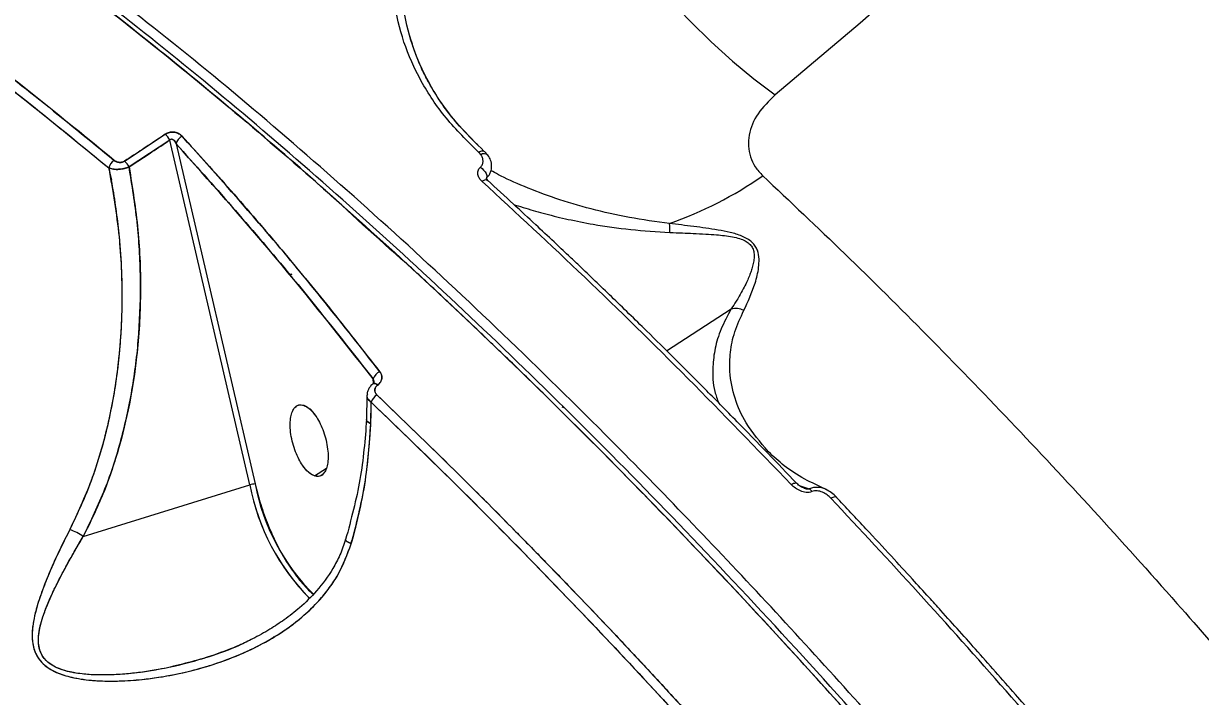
# Model space of a CAD drawing. Header units: millimetres. Extents: x -6234 to 7498, y -6127 to 5103.
# Drawn here: x 3983.9 to 4131.6, y -1132.3 to -1047.9 of the extents above; entities that cross this region are included whole.
import ezdxf

# ---------------------------------------------------------------- set-up
doc = ezdxf.new("R2010")
doc.units = ezdxf.units.MM
for name, color, linetype in [('DIKOM_ОБЪЕКТ', 7, 'Continuous'), ('DIKOM_РАЗМЕР_ЗОНА', 7, 'Continuous'), ('DIKOM_РАЗМЕР_ОБЪЕКТА', 7, 'Continuous')]:
    doc.layers.add(name, color=color, linetype=linetype)
doc.styles.add('style1', font='arial.ttf', dxfattribs={"width": 0.8})
doc.dimstyles.new('1-50', dxfattribs={"dimtxt": 300, "dimasz": 200, "dimexe": 100, "dimexo": 0, "dimgap": 100, "dimtad": 1, "dimtxsty": 'style1', "dimcen": 200, "dimclrd": 7, "dimclre": 7, "dimclrt": 7, "dimadec": 1, "dimazin": 2, "dimtfac": 1, "dimtmove": 0, "dimatfit": 2, "dimfxl": 0, "dimlwd": 25, "dimlwe": 18, "dimarcsym": 0})

# ---------------------------------------------------------------- blocks, each defined once
blk = doc.blocks.new('*D10')
at = {"layer": 'Defpoints', "color": 0, "transparency": 16777216}
for p in [(5627.97, 903.07), (-3229.39, -1461.51), (5627.97, -5097.58)]:
    blk.add_point(p, dxfattribs=at)
at = {"layer": 'DIKOM_РАЗМЕР_ОБЪЕКТА', "color": 7, "lineweight": 18, "transparency": 16777216}
for p, q in [((5627.97, 903.07), (5627.97, -5197.58)), ((-3229.39, -1461.51), (-3229.39, -5197.58))]:
    blk.add_line(p, q, dxfattribs=at)
at = {"layer": 'DIKOM_РАЗМЕР_ОБЪЕКТА', "color": 7, "lineweight": 25, "transparency": 16777216}
blk.add_line((-3029.39, -5097.58), (5427.97, -5097.58), dxfattribs=at)
at = {"layer": 'DIKOM_РАЗМЕР_ОБЪЕКТА', "color": 7, "transparency": 16777216}
for points in [[(-3029.39, -5064.25), (-3029.39, -5130.92), (-3229.39, -5097.58)], [(5427.97, -5064.25), (5427.97, -5130.92), (5627.97, -5097.58)]]:
    blk.add_solid(points, dxfattribs=at)
at = {"layer": 'DIKOM_РАЗМЕР_ОБЪЕКТА', "color": 7, "lineweight": 40, "transparency": 16777216, "insert": (1488.3, -4844.41), "char_height": 300, "attachment_point": 5, "style": 'style1'}
blk.add_mtext('8850', dxfattribs=at)
blk = doc.blocks.new('*D13')
at = {"layer": 'Defpoints', "color": 0, "transparency": 16777216}
for p in [(7498.07, 1778.2), (-5229.39, -1831.36), (7498.07, -6026.74)]:
    blk.add_point(p, dxfattribs=at)
at = {"layer": 'DIKOM_РАЗМЕР_ЗОНА', "color": 7, "lineweight": 18, "transparency": 16777216}
for p, q in [((7498.07, 1778.2), (7498.07, -6126.74)), ((-5229.39, -1831.36), (-5229.39, -6126.74))]:
    blk.add_line(p, q, dxfattribs=at)
at = {"layer": 'DIKOM_РАЗМЕР_ЗОНА', "color": 7, "lineweight": 25, "transparency": 16777216}
blk.add_line((-5029.39, -6026.74), (7298.07, -6026.74), dxfattribs=at)
at = {"layer": 'DIKOM_РАЗМЕР_ЗОНА', "color": 7, "transparency": 16777216}
for points in [[(-5029.39, -5993.4), (-5029.39, -6060.07), (-5229.39, -6026.74)], [(7298.07, -5993.4), (7298.07, -6060.07), (7498.07, -6026.74)]]:
    blk.add_solid(points, dxfattribs=at)
at = {"layer": 'DIKOM_РАЗМЕР_ЗОНА', "color": 7, "transparency": 16777216, "insert": (1560.69, -5773.56), "char_height": 300, "attachment_point": 5, "style": 'style1'}
blk.add_mtext('12750', dxfattribs=at)

msp = doc.modelspace()

# ---------------------------------------------------------------- linework, layer by layer
at = {"layer": 'DIKOM_ОБЪЕКТ', "color": 7, "linetype": 'Continuous', "lineweight": 15}
for p, q in [((4032.582, -1049.996), (4032.402, -1049.459)), ((3996.622, -1065.128), (4001.715, -1061.766)), ((4002.294, -1062.487), (3997.189, -1065.856)), ((4012.339, -1105.747), (4002.294, -1062.487)), ((4003.098, -1062.971), (4013.002, -1105.624)), ((3993.021, -1063.177), (3993.022, -1063.181)), ((3994.246, -1064.175), (3994.246, -1064.173)), ((4041.035, -1064.015), (4041.313, -1064.327)), ((4042.211, -1064.399), (4041.791, -1063.926)), ((3995.019, -1067.526), (3994.651, -1065.931)), ((4007.572, -1068.085), (4007.521, -1067.931)), ((4017.603, -1079.33), (4017.362, -1079.421)), ((4064.626, -1088.928), (4072.725, -1083.667)), ((4027.349, -1089.904), (4027.348, -1089.905)), ((4027.611, -1090.235), (4027.609, -1090.236)), ((4027.86, -1093.02), (4027.824, -1092.458)), ((4027.824, -1092.458), (4027.884, -1092.89)), ((4027.889, -1092.927), (4027.81, -1093.046)), ((4027.022, -1094.551), (4026.981, -1097.552)), ((4027.518, -1098.073), (4027.545, -1095.362)), ((4018.209, -1095.842), (4018.198, -1095.849)), ((4051.481, -1095.948), (4051.695, -1096.045)), ((4031.714, -1097.801), (4031.73, -1097.79)), ((4077.439, -1101.628), (4077.377, -1101.548)), ((4020.444, -1104.621), (4021.946, -1103.645)), ((3991.443, -1112.218), (4012.339, -1105.747)), ((4081.262, -1105.808), (4082.53, -1106.256)), ((4025.5, -1111.397), (4025.223, -1112.524)), ((4025.223, -1112.524), (4024.952, -1113.088)), ((4025.223, -1112.524), (4024.983, -1113.106)), ((4015.355, -1124.787), (4015.398, -1124.774)), ((4006.558, -1127.511), (4006.564, -1127.509))]:
    msp.add_line(p, q, dxfattribs=at)
at = {"layer": 'DIKOM_ОБЪЕКТ', "color": 7, "linetype": 'Continuous', "lineweight": 15, "flags": 128}
for points in [[(4202.917, -910.871), (4195.896, -922.589), (4188.568, -934.134), (4180.935, -945.497), (4173.003, -956.672), (4164.775, -967.654), (4156.257, -978.437), (4147.453, -989.014), (4138.368, -999.38), (4129.007, -1009.529), (4119.374, -1019.456), (4109.476, -1029.154), (4099.317, -1038.619), (4088.904, -1047.846), (4078.241, -1056.829)], [(4046.83, -1015.054), (4047.75, -1017.816), (4048.906, -1020.699), (4050.288, -1023.678), (4051.883, -1026.724), (4053.676, -1029.81), (4055.651, -1032.908), (4057.79, -1035.99), (4060.074, -1039.027), (4062.481, -1041.992), (4064.99, -1044.858), (4067.578, -1047.598), (4070.222, -1050.188), (4072.896, -1052.605), (4075.578, -1054.825), (4078.241, -1056.829)], [(4041.035, -1064.015), (4041.181, -1063.932), (4041.325, -1063.874), (4041.462, -1063.843), (4041.587, -1063.841), (4041.695, -1063.867), (4041.784, -1063.921), (4041.822, -1063.959)], [(4041.259, -1065.902), (4041.471, -1066.06), (4041.673, -1066.257), (4041.847, -1066.478), (4041.981, -1066.705), (4042.062, -1066.92), (4042.085, -1067.104), (4042.048, -1067.244), (4042.022, -1067.279)], [(4042.247, -1067.618), (4042.235, -1067.603), (4042.15, -1067.538), (4042.042, -1067.503), (4041.914, -1067.499), (4041.771, -1067.528), (4041.62, -1067.587), (4041.466, -1067.675)], [(4027.791, -1093.062), (4027.827, -1093.035), (4027.932, -1093.008), (4028.065, -1093.029), (4028.217, -1093.099), (4028.379, -1093.213)], [(4028.379, -1093.213), (4028.217, -1093.099), (4028.065, -1093.029), (4027.932, -1093.008), (4027.827, -1093.035), (4027.81, -1093.046)], [(4026.981, -1097.552), (4026.989, -1097.625), (4027.075, -1097.783), (4027.255, -1097.935), (4027.518, -1098.073)], [(4027.518, -1098.073), (4027.255, -1097.935), (4027.075, -1097.783), (4026.989, -1097.625), (4026.981, -1097.552)], [(4080.267, -1105.696), (4080.419, -1105.607), (4080.565, -1105.543), (4080.699, -1105.506), (4080.815, -1105.499), (4080.909, -1105.52), (4080.97, -1105.563)], [(4085.241, -1107.417), (4085.385, -1107.332), (4085.524, -1107.269), (4085.652, -1107.23), (4085.764, -1107.217), (4085.858, -1107.23), (4085.929, -1107.268), (4085.974, -1107.327)], [(4025.054, -1113.145), (4024.743, -1112.984), (4024.516, -1112.834), (4024.385, -1112.703), (4024.357, -1112.598), (4024.358, -1112.595)], [(4024.357, -1112.596), (4024.357, -1112.598), (4024.385, -1112.703), (4024.516, -1112.834), (4024.743, -1112.984), (4025.054, -1113.145)]]:
    msp.add_lwpolyline(points, dxfattribs=at)
at = {"layer": 'DIKOM_ОБЪЕКТ', "color": 7, "linetype": 'Continuous', "lineweight": 15}
for centre, radius, start, end in [((4000.314, -1063.485), 2.217, 26.74093, 50.80486), ((4004.438, -1063.239), 1.366, 115.6642, 168.71885), ((4041.716, -1064.943), 0.736, 47.73326, 123.14763), ((3996.124, -1066.35), 1.529, 121.68862, 166.12286), ((3995.221, -1066.805), 2.185, 25.75073, 50.12071), ((4048.506, -1026.29), 49.493, 289.46421, 304.70645), ((4058.229, -1073.73), 6.814, 357.09252, 6.53655), ((4029.23, -1092.91), 1.477, 113.07503, 162.15959), ((4029.201, -1095.966), 1.763, 121.67659, 159.95574), ((4013.137, -1108.189), 2.569, 93.00472, 108.1028), ((4039.568, -1100.516), 27.727, 190.87511, 224.55397), ((4039.524, -1100.533), 27.681, 190.85785, 224.6823), ((4039.27, -1100.604), 26.743, 190.81908, 224.96854), ((4081.929, -1107.17), 1.094, 32.26194, 56.69445), ((3986.953, -1118.853), 8.012, 55.91452, 69.54851)]:
    msp.add_arc(centre, radius, start, end, dxfattribs=at)
for points, knots in [([(4166.399, -1233.658), (4164.904, -1231.525), (4162.138, -1227.576), (4158.292, -1222.182), (4155.117, -1217.774), (4152.521, -1214.205), (4150.27, -1211.13), (4148.118, -1208.212), (4144.619, -1203.499), (4139.76, -1197.041), (4131.891, -1186.784), (4122.286, -1174.602), (4110.184, -1159.786), (4097.231, -1144.544), (4083.433, -1129.004), (4069.683, -1114.205), (4056.024, -1100.174), (4042.503, -1086.937), (4029.029, -1074.399), (4015.633, -1062.587), (4002.351, -1051.535), (3989.208, -1041.264), (3976.249, -1031.81), (3963.512, -1023.202), (3951.036, -1015.463), (3938.846, -1008.612), (3926.972, -1002.661), (3915.439, -997.628), (3904.279, -993.525), (3893.601, -990.394), (3883.418, -988.201), (3873.779, -987.002), (3866.331, -986.611), (3862.284, -986.951), (3861.116, -987.049)], [0, 0, 0, 0, 0.0146523, 0.0271116, 0.0373357, 0.0453146, 0.0520535, 0.0588992, 0.0658591, 0.0853453, 0.1048592, 0.1397031, 0.1745476, 0.2160273, 0.2575095, 0.2990757, 0.3395071, 0.3799116, 0.4203164, 0.4607225, 0.5011281, 0.5415569, 0.582055, 0.6224678, 0.6628785, 0.70329, 0.7437037, 0.78412, 0.8246142, 0.8650705, 0.9046839, 0.9443009, 0.9839199, 1, 1, 1, 1]), ([(4165.857, -1233.959), (4163.309, -1230.334), (4158.09, -1222.906), (4149.934, -1211.667), (4141.297, -1200.057), (4132.553, -1188.631), (4123.747, -1177.435), (4115.291, -1166.972), (4109.276, -1159.722), (4105.852, -1155.656), (4104.768, -1154.372), (4103.678, -1153.087), (4102.584, -1151.8), (4101.485, -1150.512), (4097.656, -1146.041), (4091.298, -1138.741), (4082.612, -1129.051), (4074.569, -1120.321), (4067.182, -1112.508), (4060.459, -1105.566), (4054.406, -1099.454), (4049.026, -1094.131), (4044.32, -1089.56), (4040.452, -1085.863), (4037.355, -1082.941), (4035.031, -1080.771), (4033.449, -1079.305), (4032.579, -1078.503), (4032.243, -1078.194), (4032.105, -1078.067), (4032.046, -1078.012), (4032.02, -1077.989), (4032.009, -1077.978), (4032.004, -1077.974), (4032.002, -1077.972), (4028.246, -1074.767), (4021.411, -1068.26), (4011.009, -1059.436), (4001.19, -1051.318), (3992.178, -1044.237), (3983.966, -1038.054), (3978.257, -1033.932), (3974.531, -1031.314), (3972.664, -1030.017), (3970.823, -1028.753), (3969.007, -1027.52), (3967.217, -1026.317), (3961.612, -1022.597), (3952.362, -1016.764), (3939.772, -1009.574), (3927.735, -1003.458), (3916.228, -998.3), (3908.94, -995.656), (3905.329, -994.346)], [0, 0, 0, 0, 0.0304208, 0.0623319, 0.0957331, 0.1306242, 0.1625618, 0.195653, 0.2257283, 0.2297331, 0.233753, 0.2377887, 0.2418394, 0.2459055, 0.2499867, 0.2842986, 0.3161635, 0.3455816, 0.3725529, 0.3970771, 0.4191545, 0.4387848, 0.4559681, 0.4707046, 0.4811921, 0.4899527, 0.4962338, 0.498574, 0.4995217, 0.4999228, 0.5000965, 0.5001719, 0.5002051, 0.5002198, 0.5002261, 0.5002312, 0.5398575, 0.5779839, 0.6146113, 0.6497391, 0.6794118, 0.7079229, 0.7151986, 0.7223946, 0.7295108, 0.7365477, 0.7435043, 0.7503816, 0.8020668, 0.8528713, 0.902795, 0.951838, 1, 1, 1, 1]), ([(3905.329, -994.346), (3908.846, -995.62), (3915.86, -998.16), (3926.796, -1003.026), (3937.98, -1008.633), (3949.442, -1015.05), (3961.175, -1022.262), (3972.952, -1030.121), (3984.727, -1038.564), (3996.426, -1047.503), (4008.221, -1057.051), (4020.08, -1067.181), (4032.245, -1078.105), (4044.722, -1089.862), (4057.514, -1102.501), (4070.353, -1115.773), (4083.169, -1129.609), (4095.891, -1143.931), (4108.239, -1158.404), (4120.217, -1172.993), (4131.84, -1187.673), (4143.338, -1202.74), (4154.715, -1218.155), (4162.139, -1228.686), (4165.857, -1233.959)], [0, 0, 0, 0, 0.04692669, 0.09357843, 0.14006878, 0.18650874, 0.23300823, 0.27967733, 0.32393901, 0.36818559, 0.41218501, 0.45603159, 0.49981863, 0.54629651, 0.59292135, 0.63980681, 0.68677074, 0.73345108, 0.77995586, 0.82374265, 0.86756426, 0.9115129, 0.95568357, 1, 1, 1, 1]), ([(4041.035, -1064.015), (4039.618, -1062.608), (4036.797, -1059.806), (4033.697, -1055.13), (4031.502, -1050.218), (4030.327, -1045.11), (4030.164, -1039.883), (4031.04, -1034.64), (4032.851, -1029.424), (4034.853, -1026.078), (4035.856, -1024.402)], [0, 0, 0, 0, 0.12593193, 0.25069516, 0.37535753, 0.50066552, 0.62506676, 0.75048003, 0.87499732, 1, 1, 1, 1]), ([(4040.934, -1063.087), (4039.887, -1062.038), (4037.473, -1059.62), (4034.72, -1055.393), (4032.57, -1050.583), (4031.435, -1045.576), (4031.287, -1040.455), (4032.158, -1035.319), (4033.944, -1030.211), (4035.909, -1026.936), (4036.894, -1025.295)], [0, 0, 0, 0, 0.0986207, 0.227284, 0.3558468, 0.4850679, 0.6133575, 0.7426873, 0.8710946, 1, 1, 1, 1]), ([(3942.72, -1026.785), (3945.474, -1028.511), (3951.056, -1032.01), (3959.691, -1037.829), (3968.384, -1043.986), (3977.174, -1050.537), (3986.081, -1057.457), (3992.201, -1062.485), (3995.321, -1065.049)], [0, 0, 0, 0, 0.1622322, 0.3288993, 0.4999995, 0.6599903, 0.8266575, 1, 1, 1, 1]), ([(3995.321, -1065.049), (3991.955, -1062.286), (3985.233, -1056.768), (3975.271, -1049.078), (3964.839, -1041.415), (3953.947, -1033.865), (3946.466, -1029.147), (3942.72, -1026.785)], [0, 0, 0, 0, 0.187018, 0.3735553, 0.559898, 0.7796495, 1, 1, 1, 1]), ([(3942.115, -1027.766), (3945.286, -1029.76), (3951.622, -1033.743), (3961.304, -1040.344), (3971.677, -1047.818), (3982.777, -1056.267), (3990.682, -1062.741), (3994.639, -1065.983)], [0, 0, 0, 0, 0.18702, 0.3735593, 0.5599001, 0.7796518, 1, 1, 1, 1]), ([(3942.115, -1027.766), (3944.638, -1029.346), (3949.805, -1032.581), (3957.872, -1037.984), (3966.412, -1043.983), (3975.423, -1050.65), (3984.869, -1057.959), (3991.347, -1063.279), (3994.639, -1065.983)], [0, 0, 0, 0, 0.1489164, 0.3050044, 0.4685164, 0.6395508, 0.8167611, 1, 1, 1, 1]), ([(4314.572, -1665.937), (4315.705, -1662.572), (4317.961, -1655.871), (4320.295, -1644.611), (4321.856, -1632.589), (4322.583, -1619.773), (4322.516, -1606.249), (4321.669, -1592.07), (4320.066, -1577.299), (4317.73, -1561.997), (4314.688, -1546.223), (4310.968, -1530.038), (4306.597, -1513.499), (4301.605, -1496.665), (4296.024, -1479.592), (4289.885, -1462.333), (4283.221, -1444.942), (4276.062, -1427.47), (4268.444, -1409.967), (4260.398, -1392.48), (4251.958, -1375.054), (4244.7, -1360.77), (4238.854, -1349.642), (4234.56, -1341.636), (4230.205, -1333.675), (4225.79, -1325.762), (4221.32, -1317.901), (4216.797, -1310.095), (4210.968, -1300.218), (4203.772, -1288.329), (4195.138, -1274.513), (4185.345, -1259.327), (4174.354, -1242.881), (4162.135, -1225.323), (4149.825, -1208.324), (4137.467, -1191.911), (4125.997, -1177.257), (4115.433, -1164.216), (4105.767, -1152.638), (4096.047, -1141.348), (4086.29, -1130.361), (4076.506, -1119.692), (4066.712, -1109.354), (4055.618, -1098.031), (4043.243, -1085.919), (4029.629, -1073.258), (4016.125, -1061.377), (4002.749, -1050.228), (3993.975, -1043.483), (3989.592, -1040.113)], [0, 0, 0, 0, 0.0271357, 0.0540497, 0.0807422, 0.107213, 0.133462, 0.1594895, 0.1852954, 0.2108795, 0.2362419, 0.2613828, 0.286302, 0.3109995, 0.3354754, 0.3597295, 0.3837621, 0.4075729, 0.4311621, 0.4545296, 0.4776755, 0.5005996, 0.5112386, 0.5218231, 0.5323528, 0.542828, 0.5532488, 0.5636147, 0.5739263, 0.5926882, 0.6112665, 0.6296616, 0.6544488, 0.6788948, 0.7030001, 0.7267641, 0.7501873, 0.7681707, 0.7861326, 0.8040731, 0.8219922, 0.8398901, 0.8577664, 0.8756214, 0.900581, 0.9254987, 0.9503743, 0.9752081, 1, 1, 1, 1]), ([(4041.711, -1063.874), (4040.752, -1062.945), (4039.004, -1061.253), (4037.03, -1058.79), (4035.722, -1056.876), (4034.764, -1055.267), (4033.96, -1053.688), (4033.182, -1051.9), (4032.778, -1050.618), (4032.582, -1049.996)], [0, 0, 0, 0, 0.2203942, 0.4013256, 0.5422148, 0.628367, 0.7361203, 0.8720349, 1, 1, 1, 1]), ([(4064.741, -1226.026), (4060.671, -1221.079), (4052.526, -1211.178), (4040.11, -1196.857), (4027.556, -1182.936), (4014.894, -1169.506), (4002.2, -1156.637), (3989.791, -1144.635), (3977.695, -1133.482), (3965.909, -1123.13), (3954.192, -1113.36), (3942.552, -1104.179), (3930.594, -1095.302), (3918.413, -1086.874), (3906.11, -1079.041), (3894.147, -1072.111), (3882.522, -1066.078), (3871.253, -1060.975), (3860.667, -1056.853), (3854.086, -1054.931), (3850.956, -1054.016)], [0, 0, 0, 0, 0.0553792, 0.1108168, 0.1664571, 0.2224439, 0.2783422, 0.3339096, 0.3861328, 0.4383161, 0.4905822, 0.5430553, 0.5958385, 0.6545406, 0.7129086, 0.7711228, 0.8293613, 0.8878044, 0.9466257, 1, 1, 1, 1]), ([(4064.741, -1226.026), (4063.488, -1224.491), (4060.927, -1221.352), (4056.98, -1216.594), (4052.85, -1211.677), (4048.535, -1206.613), (4044.034, -1201.408), (4039.682, -1196.454), (4036.012, -1192.336), (4033.007, -1189.001), (4030.312, -1186.035), (4027.336, -1182.792), (4024.003, -1179.2), (4020.49, -1175.459), (4017.15, -1171.948), (4014.86, -1169.568), (4013.542, -1168.206), (4012.978, -1167.624), (4012.462, -1167.093), (4011.994, -1166.613), (4011.575, -1166.182), (4009.479, -1164.036), (4005.87, -1160.378), (4000.787, -1155.325), (3995.813, -1150.469), (3990.869, -1145.733), (3985.798, -1140.968), (3981.258, -1136.787), (3977.181, -1133.098), (3973.694, -1129.988), (3970.3, -1127.004), (3966.997, -1124.144), (3963.787, -1121.403), (3960.67, -1118.778), (3955.536, -1114.515), (3948.515, -1108.851), (3939.764, -1102.1), (3931.151, -1095.753), (3922.647, -1089.788), (3914.223, -1084.193), (3905.419, -1078.674), (3896.27, -1073.329), (3886.747, -1068.229), (3877.492, -1063.753), (3868.456, -1059.836), (3862.658, -1057.749), (3859.769, -1056.709)], [0, 0, 0, 0, 0.0179876, 0.0367765, 0.0563658, 0.0767561, 0.0979471, 0.1199378, 0.1380068, 0.1494629, 0.1620316, 0.1757123, 0.1910471, 0.2085283, 0.2246548, 0.2375301, 0.2403655, 0.2429775, 0.2453671, 0.2475337, 0.2494772, 0.2511982, 0.276647, 0.2996037, 0.3217504, 0.3456953, 0.3682721, 0.3922598, 0.4088967, 0.4251311, 0.4409632, 0.4563931, 0.4714206, 0.4860461, 0.50027, 0.5438568, 0.585595, 0.6254872, 0.6683377, 0.7099847, 0.7504313, 0.8008988, 0.850377, 0.899963, 0.9501454, 1, 1, 1, 1]), ([(4078.241, -1056.829), (4077.46, -1057.585), (4075.897, -1059.097), (4074.976, -1061.404), (4074.838, -1063.248), (4075.087, -1064.601), (4075.669, -1065.888), (4076.346, -1066.613), (4076.686, -1066.977)], [0, 0, 0, 0, 0.2497196, 0.4992598, 0.6240117, 0.7494561, 0.8739769, 1, 1, 1, 1]), ([(4003.846, -1062.007), (4003.705, -1061.882), (4003.422, -1061.632), (4002.81, -1061.469), (4002.182, -1061.515), (4001.871, -1061.683), (4001.715, -1061.766)], [0, 0, 0, 0, 0.2814101, 0.5614173, 0.7807861, 1, 1, 1, 1]), ([(4001.715, -1061.766), (4001.8, -1061.715), (4001.97, -1061.614), (4002.272, -1061.524), (4002.587, -1061.486), (4003.001, -1061.514), (4003.474, -1061.67), (4003.722, -1061.895), (4003.846, -1062.007)], [0, 0, 0, 0, 0.1262274, 0.2500872, 0.3734813, 0.5004132, 0.749748, 1, 1, 1, 1]), ([(4001.715, -1061.766), (4000.768, -1062.401), (3999.076, -1063.534), (3997.372, -1064.641), (3996.622, -1065.128)], [0, 0, 0, 0, 0.5599883, 1, 1, 1, 1]), ([(3997.189, -1065.856), (3998.145, -1065.234), (3999.853, -1064.123), (4001.548, -1062.987), (4002.294, -1062.487)], [0, 0, 0, 0, 0.5600024, 1, 1, 1, 1]), ([(4002.294, -1062.487), (4002.309, -1062.465), (4002.338, -1062.423), (4002.399, -1062.378), (4002.48, -1062.349), (4002.587, -1062.361), (4002.702, -1062.423), (4002.908, -1062.606), (4003.014, -1062.811), (4003.098, -1062.971)], [0, 0, 0, 0, 0.0709065, 0.1348451, 0.1946434, 0.2884408, 0.3981232, 0.5275288, 1, 1, 1, 1]), ([(4002.294, -1062.487), (4002.309, -1062.465), (4002.338, -1062.423), (4002.398, -1062.378), (4002.464, -1062.355), (4002.554, -1062.354), (4002.669, -1062.4), (4002.896, -1062.583), (4003.009, -1062.801), (4003.098, -1062.971)], [0, 0, 0, 0, 0.0710317, 0.1335715, 0.1918462, 0.250773, 0.3601658, 0.50111, 1, 1, 1, 1]), ([(4027.824, -1092.458), (4023.741, -1087.28), (4015.582, -1076.935), (4007.257, -1067.623), (4003.098, -1062.971)], [0, 0, 0, 0, 0.50050404, 1, 1, 1, 1]), ([(4003.098, -1062.971), (4005.431, -1065.563), (4010.096, -1070.743), (4018.363, -1080.465), (4024.235, -1087.908), (4027.824, -1092.458)], [0, 0, 0, 0, 0.2801041, 0.5599836, 1, 1, 1, 1]), ([(4003.846, -1062.007), (4005.886, -1064.264), (4010.066, -1068.888), (4016.225, -1076.091), (4022.462, -1083.649), (4026.546, -1088.864), (4028.651, -1091.552)], [0, 0, 0, 0, 0.244051, 0.5000245, 0.7422784, 1, 1, 1, 1]), ([(4028.651, -1091.552), (4026.362, -1088.635), (4021.787, -1082.803), (4013.531, -1072.829), (4007.52, -1066.113), (4003.846, -1062.007)], [0, 0, 0, 0, 0.2801017, 0.5599822, 1, 1, 1, 1]), ([(4041.259, -1065.902), (4041.314, -1065.845), (4041.426, -1065.73), (4041.565, -1065.462), (4041.621, -1065.108), (4041.538, -1064.695), (4041.388, -1064.45), (4041.313, -1064.327)], [0, 0, 0, 0, 0.122317, 0.2502507, 0.5002829, 0.7496396, 1, 1, 1, 1]), ([(4042.053, -1067.235), (4042.157, -1067.124), (4042.36, -1066.906), (4042.613, -1066.406), (4042.72, -1065.76), (4042.585, -1065.02), (4042.334, -1064.602), (4042.211, -1064.399)], [0, 0, 0, 0, 0.14182312, 0.27894388, 0.53568434, 0.77346527, 1, 1, 1, 1]), ([(3994.639, -1065.983), (3994.839, -1067.023), (3995.242, -1069.121), (3995.688, -1072.279), (3996.054, -1075.772), (3996.256, -1079.257), (3996.299, -1082.781), (3996.205, -1085.979), (3995.954, -1089.446), (3995.507, -1093.1), (3994.818, -1096.927), (3993.763, -1101.279), (3992.207, -1106.17), (3990.573, -1109.616), (3989.752, -1111.346)], [0, 0, 0, 0, 0.0682461, 0.1376639, 0.2050073, 0.2937734, 0.361534, 0.4310106, 0.4988984, 0.5845985, 0.6675251, 0.749221, 0.874119, 1, 1, 1, 1]), ([(3994.639, -1065.983), (3995.133, -1068.85), (3996.119, -1074.585), (3996.425, -1083.356), (3995.847, -1091.472), (3994.472, -1098.789), (3992.576, -1105.308), (3990.695, -1109.331), (3989.753, -1111.346)], [0, 0, 0, 0, 0.1871555, 0.3744226, 0.5611687, 0.7082098, 0.8537885, 1, 1, 1, 1]), ([(3997.189, -1065.856), (3997.609, -1068.487), (3998.449, -1073.743), (3998.738, -1081.741), (3998.316, -1089.051), (3997.311, -1095.601), (3995.9, -1101.373), (3994.013, -1106.977), (3992.302, -1110.467), (3991.443, -1112.218)], [0, 0, 0, 0, 0.16777622, 0.33510076, 0.50052057, 0.62597735, 0.750681, 0.87486847, 1, 1, 1, 1]), ([(3991.443, -1112.218), (3992.398, -1110.251), (3994.302, -1106.331), (3996.308, -1099.992), (3997.718, -1093.47), (3998.517, -1086.7), (3998.702, -1079.773), (3998.315, -1072.754), (3997.564, -1068.152), (3997.189, -1065.856)], [0, 0, 0, 0, 0.1401712, 0.2793947, 0.4196373, 0.5598763, 0.7062612, 0.8534701, 1, 1, 1, 1]), ([(3994.639, -1065.983), (3994.82, -1066.043), (3995.191, -1066.165), (3995.914, -1066.177), (3996.62, -1066.071), (3997, -1065.927), (3997.189, -1065.856)], [0, 0, 0, 0, 0.2647918, 0.54548, 0.773858, 1, 1, 1, 1]), ([(3997.189, -1065.856), (3996.978, -1065.934), (3996.558, -1066.091), (3995.831, -1066.181), (3995.148, -1066.154), (3994.809, -1066.04), (3994.639, -1065.983)], [0, 0, 0, 0, 0.2499037, 0.4995825, 0.7493842, 1, 1, 1, 1]), ([(3995.321, -1065.049), (3995.404, -1065.107), (3995.572, -1065.225), (3995.865, -1065.297), (3996.111, -1065.3), (3996.295, -1065.271), (3996.471, -1065.216), (3996.571, -1065.158), (3996.622, -1065.128)], [0, 0, 0, 0, 0.2500493, 0.4996322, 0.625663, 0.7495878, 0.8733883, 1, 1, 1, 1]), ([(3996.622, -1065.128), (3996.503, -1065.188), (3996.264, -1065.307), (3995.859, -1065.303), (3995.541, -1065.205), (3995.394, -1065.101), (3995.321, -1065.049)], [0, 0, 0, 0, 0.27839297, 0.55730083, 0.77848906, 1, 1, 1, 1]), ([(4041.466, -1067.675), (4041.345, -1067.548), (4041.105, -1067.293), (4040.923, -1066.832), (4040.931, -1066.421), (4041.067, -1066.104), (4041.196, -1065.968), (4041.259, -1065.902)], [0, 0, 0, 0, 0.2500931, 0.4997658, 0.7492934, 0.8773565, 1, 1, 1, 1]), ([(4042.221, -1067.589), (4042.136, -1067.491), (4042.017, -1067.356), (4042.002, -1067.268), (4042.038, -1067.244), (4042.053, -1067.235)], [0, 0, 0, 0, 0.5998582, 0.8400812, 1, 1, 1, 1]), ([(4080.914, -1105.523), (4079.728, -1104.282), (4077.599, -1102.057), (4074.77, -1099.141), (4072.569, -1096.89), (4070.738, -1095.03), (4067.299, -1091.557), (4062.948, -1087.23), (4057.815, -1082.23), (4054.548, -1079.097), (4052.148, -1076.819), (4050.338, -1075.11), (4048.042, -1072.961), (4045.256, -1070.377), (4043.239, -1068.533), (4042.148, -1067.537)], [0, 0, 0, 0, 0.09174291, 0.16458357, 0.21856296, 0.26184973, 0.30602673, 0.48436622, 0.59806321, 0.70295661, 0.73722767, 0.78389483, 0.84323057, 0.91525656, 1, 1, 1, 1]), ([(4064.998, -1072.955), (4063.3, -1072.725), (4059.919, -1072.267), (4055.105, -1071.165), (4050.627, -1069.829), (4046.706, -1068.34), (4043.927, -1067.082), (4042.881, -1066.476), (4042.579, -1066.3)], [0, 0, 0, 0, 0.18552551, 0.36948599, 0.55495636, 0.7392944, 0.92465122, 1, 1, 1, 1]), ([(4076.686, -1066.977), (4080.114, -1070.206), (4086.981, -1076.674), (4097.349, -1086.973), (4107.764, -1097.71), (4118.209, -1108.911), (4128.007, -1119.818), (4137.158, -1130.346), (4145.669, -1140.43), (4154.192, -1150.825), (4162.715, -1161.524), (4171.224, -1172.517), (4179.56, -1183.602), (4187.723, -1194.765), (4195.71, -1205.994), (4203.655, -1217.48), (4211.543, -1229.212), (4219.358, -1241.178), (4226.596, -1252.59), (4233.271, -1263.407), (4239.402, -1273.595), (4245.454, -1283.916), (4251.419, -1294.361), (4257.286, -1304.919), (4263.046, -1315.582), (4269.839, -1328.535), (4277.536, -1343.81), (4285.942, -1361.398), (4293.934, -1379.101), (4300.369, -1394.282), (4305.449, -1406.928), (4309.35, -1417.062), (4313.068, -1427.168), (4316.592, -1437.236), (4319.916, -1447.251), (4323.03, -1457.2), (4326.229, -1468.105), (4329.409, -1479.894), (4332.444, -1492.472), (4335.049, -1504.797), (4337.206, -1516.839), (4339.024, -1529.409), (4340.361, -1542.361), (4341.041, -1555.494), (4341.035, -1568.013), (4340.396, -1575.708), (4340.076, -1579.566)], [0, 0, 0, 0, 0.024718, 0.049515, 0.0743906, 0.0993447, 0.1243771, 0.1447742, 0.1653295, 0.1860431, 0.2069152, 0.2279452, 0.2491333, 0.2694019, 0.2898708, 0.3105398, 0.3314093, 0.3524787, 0.3737486, 0.3911653, 0.4087376, 0.4264653, 0.4443486, 0.4623874, 0.4805816, 0.4989313, 0.5286792, 0.5588427, 0.5894223, 0.6204179, 0.638318, 0.6563539, 0.6745259, 0.6928339, 0.7112778, 0.7298578, 0.7485739, 0.7733223, 0.7982563, 0.823376, 0.8486818, 0.8741734, 0.9053761, 0.9367477, 0.9682891, 1, 1, 1, 1]), ([(4080.267, -1105.696), (4075.943, -1101.219), (4067.302, -1092.274), (4054.347, -1079.581), (4045.757, -1071.642), (4041.466, -1067.675)], [0, 0, 0, 0, 0.3338565, 0.6671921, 1, 1, 1, 1]), ([(4045.441, -1070.554), (4045.521, -1070.581), (4046.002, -1070.746), (4047.309, -1071.155), (4049.469, -1071.774), (4052.301, -1072.46), (4055.839, -1073.155), (4060.094, -1073.774), (4063.385, -1073.975), (4065.034, -1074.076)], [0, 0, 0, 0, 0.0162872, 0.0969379, 0.2409708, 0.3917451, 0.5494727, 0.7741896, 1, 1, 1, 1]), ([(4074.321, -1083.841), (4074.834, -1082.747), (4075.606, -1081.098), (4076.167, -1078.805), (4076.258, -1077.409), (4076.12, -1076.494), (4075.768, -1075.777), (4075.343, -1075.276), (4074.763, -1074.856), (4073.86, -1074.421), (4072.611, -1074.059), (4070.578, -1073.667), (4068.021, -1073.331), (4066.004, -1073.08), (4064.998, -1072.955)], [0, 0, 0, 0, 0.2445844, 0.3686484, 0.4311143, 0.4946831, 0.5269775, 0.5593447, 0.5918098, 0.6241125, 0.6876306, 0.7506943, 0.8757011, 1, 1, 1, 1]), ([(4065.034, -1074.076), (4065.563, -1074.098), (4066.529, -1074.138), (4068.036, -1074.199), (4069.457, -1074.267), (4070.78, -1074.354), (4071.896, -1074.464), (4072.873, -1074.608), (4073.748, -1074.814), (4074.473, -1075.102), (4075.02, -1075.473), (4075.318, -1075.856), (4075.474, -1076.193), (4075.591, -1076.593), (4075.624, -1077.143), (4075.542, -1077.821), (4075.384, -1078.462), (4075.181, -1079.084), (4074.939, -1079.707), (4074.628, -1080.411), (4074.226, -1081.217), (4073.791, -1081.999), (4073.286, -1082.838), (4072.944, -1083.35), (4072.737, -1083.661)], [0, 0, 0, 0, 0.0686922, 0.1253862, 0.1940517, 0.2508455, 0.2943496, 0.3365198, 0.3762328, 0.4092594, 0.4390239, 0.4687413, 0.484705, 0.50171, 0.5414144, 0.583403, 0.6264607, 0.662746, 0.7042293, 0.7509381, 0.8073093, 0.8754455, 0.924146, 1, 1, 1, 1]), ([(4017.595, -1079.319), (4017.582, -1079.332), (4017.522, -1079.391), (4017.411, -1079.367), (4017.325, -1079.347)], [0, 0, 0, 0, 0.22001915, 1, 1, 1, 1]), ([(4072.725, -1083.667), (4072.27, -1084.515), (4071.353, -1086.227), (4070.654, -1088.634), (4070.33, -1091.282), (4070.46, -1093.587), (4070.986, -1094.993), (4071.161, -1095.461)], [0, 0, 0, 0, 0.1881226, 0.3800201, 0.5735675, 0.8580587, 1, 1, 1, 1]), ([(4072.737, -1083.661), (4072.736, -1083.661), (4072.734, -1083.662), (4072.73, -1083.664), (4072.727, -1083.666), (4072.725, -1083.667)], [0, 0, 0, 0, 0.1910377, 0.41983052, 1, 1, 1, 1]), ([(4074.321, -1083.841), (4074.053, -1083.75), (4073.518, -1083.568), (4072.997, -1083.63), (4072.737, -1083.661)], [0, 0, 0, 0, 0.4999129, 1, 1, 1, 1]), ([(4077.377, -1101.548), (4076.373, -1100.387), (4074.601, -1098.336), (4073.097, -1094.93), (4072.49, -1091.948), (4072.567, -1089.131), (4073.056, -1086.582), (4073.901, -1084.752), (4074.321, -1083.841)], [0, 0, 0, 0, 0.2474201, 0.4369052, 0.6247748, 0.7499493, 0.8754852, 1, 1, 1, 1]), ([(4027.824, -1092.458), (4027.856, -1092.549), (4027.905, -1092.689), (4027.91, -1092.836), (4027.912, -1092.887)], [0, 0, 0, 0, 0.6519384, 1, 1, 1, 1]), ([(4028.651, -1091.552), (4028.734, -1091.688), (4028.899, -1091.959), (4028.914, -1092.416), (4028.763, -1092.863), (4028.507, -1093.096), (4028.379, -1093.213)], [0, 0, 0, 0, 0.24995545, 0.50001281, 0.749701, 1, 1, 1, 1]), ([(4028.379, -1093.213), (4028.52, -1093.081), (4028.803, -1092.817), (4028.922, -1092.342), (4028.874, -1091.908), (4028.725, -1091.671), (4028.651, -1091.552)], [0, 0, 0, 0, 0.2795129, 0.5589691, 0.7795567, 1, 1, 1, 1]), ([(4027.81, -1093.046), (4027.685, -1093.152), (4027.44, -1093.361), (4027.2, -1093.758), (4027.055, -1094.158), (4027.04, -1094.418), (4027.033, -1094.547)], [0, 0, 0, 0, 0.2630572, 0.5156388, 0.7611825, 1, 1, 1, 1]), ([(4028.275, -1094.465), (4028.188, -1094.356), (4028.014, -1094.136), (4028.002, -1093.769), (4028.121, -1093.446), (4028.293, -1093.291), (4028.379, -1093.213)], [0, 0, 0, 0, 0.2801692, 0.5599862, 0.7799883, 1, 1, 1, 1]), ([(4028.379, -1093.213), (4028.328, -1093.255), (4028.225, -1093.339), (4028.081, -1093.542), (4027.994, -1093.825), (4028.038, -1094.175), (4028.196, -1094.369), (4028.275, -1094.465)], [0, 0, 0, 0, 0.12397, 0.2508635, 0.5003756, 0.7503037, 1, 1, 1, 1]), ([(4027.1, -1094.364), (4027.071, -1094.431), (4026.984, -1094.639), (4027.134, -1095.005), (4027.407, -1095.242), (4027.545, -1095.362)], [0, 0, 0, 0, 0.1910703, 0.5917983, 1, 1, 1, 1]), ([(4027.545, -1095.362), (4027.388, -1095.226), (4027.173, -1095.039), (4027.049, -1094.75), (4027.048, -1094.619), (4027.047, -1094.551)], [0, 0, 0, 0, 0.5588339, 0.7675362, 1, 1, 1, 1]), ([(4027.518, -1098.073), (4027.529, -1097.729), (4027.556, -1096.822), (4027.549, -1095.921), (4027.545, -1095.362)], [0, 0, 0, 0, 0.37976664, 1, 1, 1, 1]), ([(4027.545, -1095.362), (4031.642, -1099.316), (4039.829, -1107.218), (4051.25, -1118.886), (4061.78, -1129.996), (4068.196, -1137.052), (4071.407, -1140.583)], [0, 0, 0, 0, 0.2802083, 0.5599285, 0.7797748, 1, 1, 1, 1]), ([(4027.545, -1095.362), (4031.178, -1098.864), (4038.461, -1105.882), (4049.434, -1117.008), (4060.432, -1128.529), (4067.75, -1136.567), (4071.407, -1140.583)], [0, 0, 0, 0, 0.24853213, 0.49814146, 0.74923578, 1, 1, 1, 1]), ([(4028.275, -1094.465), (4030.115, -1096.228), (4033.957, -1099.91), (4039.705, -1105.566), (4043.87, -1109.745), (4046.288, -1112.201), (4047.07, -1112.996), (4047.857, -1113.8), (4048.651, -1114.613), (4049.452, -1115.435), (4050.66, -1116.678), (4052.493, -1118.574), (4055.168, -1121.363), (4058.501, -1124.874), (4062.49, -1129.13), (4067.134, -1134.15), (4070.442, -1137.802), (4072.206, -1139.749)], [0, 0, 0, 0, 0.1256966, 0.2625177, 0.3921213, 0.4097314, 0.4274906, 0.4453954, 0.4634493, 0.4816489, 0.4999975, 0.5458439, 0.6066843, 0.6825209, 0.7733521, 0.8791791, 1, 1, 1, 1]), ([(4072.206, -1139.749), (4068.112, -1135.26), (4059.933, -1126.289), (4048.499, -1114.395), (4037.943, -1103.769), (4031.5, -1097.568), (4028.275, -1094.465)], [0, 0, 0, 0, 0.2802022, 0.5599221, 0.7797708, 1, 1, 1, 1]), ([(4020.444, -1104.621), (4020.198, -1104.495), (4019.693, -1104.238), (4019.015, -1103.421), (4018.473, -1102.508), (4018.053, -1101.575), (4017.705, -1100.513), (4017.471, -1099.4), (4017.377, -1098.335), (4017.425, -1097.407), (4017.594, -1096.677), (4017.907, -1096.056), (4018.397, -1095.638), (4018.876, -1095.718), (4019.11, -1095.758)], [0, 0, 0, 0, 0.09869308, 0.20171192, 0.26835072, 0.34147742, 0.41937276, 0.50000287, 0.58062718, 0.65852828, 0.73164652, 0.7982938, 0.90130839, 1, 1, 1, 1]), ([(4020.444, -1104.621), (4020.223, -1104.512), (4019.72, -1104.264), (4019.037, -1103.458), (4018.473, -1102.508), (4018.052, -1101.575), (4017.705, -1100.513), (4017.471, -1099.4), (4017.377, -1098.335), (4017.425, -1097.408), (4017.595, -1096.677), (4017.919, -1096.03), (4018.42, -1095.63), (4018.899, -1095.719), (4019.11, -1095.758)], [0, 0, 0, 0, 0.08869969, 0.20169175, 0.26846081, 0.34146605, 0.41936654, 0.50000196, 0.58063161, 0.65853785, 0.73154205, 0.79831136, 0.91129249, 1, 1, 1, 1]), ([(4019.11, -1095.758), (4019.331, -1095.867), (4019.834, -1096.114), (4020.518, -1096.92), (4021.082, -1097.871), (4021.502, -1098.803), (4021.849, -1099.866), (4022.083, -1100.979), (4022.177, -1102.044), (4022.129, -1102.97), (4021.96, -1103.701), (4021.636, -1104.348), (4021.134, -1104.748), (4020.655, -1104.66), (4020.444, -1104.621)], [0, 0, 0, 0, 0.0887049, 0.2016952, 0.2684632, 0.3414674, 0.4193627, 0.4999969, 0.5806291, 0.6585341, 0.7315345, 0.7983072, 0.9112866, 1, 1, 1, 1]), ([(4019.11, -1095.758), (4019.357, -1095.883), (4019.861, -1096.14), (4020.54, -1096.957), (4021.081, -1097.87), (4021.502, -1098.803), (4021.849, -1099.866), (4022.083, -1100.979), (4022.177, -1102.044), (4022.129, -1102.971), (4021.96, -1103.702), (4021.648, -1104.323), (4021.158, -1104.74), (4020.679, -1104.66), (4020.444, -1104.621)], [0, 0, 0, 0, 0.0986984, 0.201716, 0.2683505, 0.3414783, 0.4193687, 0.4999979, 0.580625, 0.6585252, 0.7316425, 0.798289, 0.9013023, 1, 1, 1, 1]), ([(4026.981, -1097.552), (4026.785, -1100.049), (4026.393, -1105.051), (4025.037, -1110.078), (4024.357, -1112.596)], [0, 0, 0, 0, 0.4991107, 1, 1, 1, 1]), ([(4025.054, -1113.145), (4025.435, -1111.734), (4026.195, -1108.921), (4027.121, -1103.869), (4027.367, -1100.272), (4027.518, -1098.073)], [0, 0, 0, 0, 0.2813069, 0.5606604, 1, 1, 1, 1]), ([(4025.054, -1113.145), (4025.705, -1110.628), (4027.008, -1105.593), (4027.348, -1100.58), (4027.518, -1098.073)], [0, 0, 0, 0, 0.4998975, 1, 1, 1, 1]), ([(4084.621, -1106.29), (4083.704, -1105.874), (4081.759, -1104.993), (4079.368, -1103.417), (4078.04, -1102.184), (4077.401, -1101.59)], [0, 0, 0, 0, 0.3162857, 0.6710718, 1, 1, 1, 1]), ([(4013.002, -1105.624), (4013.221, -1106.48), (4013.669, -1108.232), (4014.619, -1110.845), (4015.773, -1113.383), (4017.111, -1115.727), (4018.564, -1117.701), (4019.649, -1118.943), (4020.228, -1119.38), (4020.302, -1119.436)], [0, 0, 0, 0, 0.1521812, 0.3116257, 0.4762935, 0.6437118, 0.8111373, 0.9758041, 1, 1, 1, 1]), ([(4082.854, -1106.586), (4082.744, -1106.626), (4082.513, -1106.71), (4082, -1106.701), (4081.394, -1106.522), (4080.765, -1106.165), (4080.433, -1105.852), (4080.267, -1105.696)], [0, 0, 0, 0, 0.1197726, 0.2515034, 0.5014503, 0.7511718, 1, 1, 1, 1]), ([(4081.914, -1106.185), (4081.744, -1106.113), (4081.396, -1105.965), (4081.117, -1105.702), (4080.974, -1105.567)], [0, 0, 0, 0, 0.4862501, 1, 1, 1, 1]), ([(4082.53, -1106.256), (4082.507, -1106.263), (4082.456, -1106.278), (4082.339, -1106.282), (4082.148, -1106.259), (4082.008, -1106.21), (4081.919, -1106.179)], [0, 0, 0, 0, 0.09883852, 0.21619306, 0.50637856, 1, 1, 1, 1]), ([(4084.602, -1106.322), (4084.589, -1106.314), (4084.291, -1106.132), (4083.739, -1106.041), (4083.038, -1106.059), (4082.702, -1106.189), (4082.53, -1106.256)], [0, 0, 0, 0, 0.0204006, 0.4837788, 0.7355053, 1, 1, 1, 1]), ([(4085.241, -1107.417), (4085.088, -1107.27), (4084.782, -1106.978), (4084.205, -1106.641), (4083.649, -1106.474), (4083.175, -1106.471), (4082.961, -1106.548), (4082.854, -1106.586)], [0, 0, 0, 0, 0.2488333, 0.4985259, 0.7486047, 0.874282, 1, 1, 1, 1]), ([(4085.939, -1107.278), (4085.747, -1107.09), (4085.353, -1106.706), (4084.83, -1106.436), (4084.561, -1106.298)], [0, 0, 0, 0, 0.4875071, 1, 1, 1, 1]), ([(4129.3, -1157.665), (4125.624, -1153.216), (4118.301, -1144.354), (4107.251, -1131.567), (4096.24, -1119.205), (4088.897, -1111.335), (4085.241, -1107.417)], [0, 0, 0, 0, 0.2531167, 0.5041561, 0.7531168, 1, 1, 1, 1]), ([(4129.892, -1157.436), (4128.563, -1155.817), (4126.179, -1152.914), (4123, -1149.099), (4120.522, -1146.148), (4118.459, -1143.708), (4114.577, -1139.144), (4109.65, -1133.442), (4103.815, -1126.826), (4100.089, -1122.667), (4097.348, -1119.637), (4095.278, -1117.362), (4092.647, -1114.495), (4089.452, -1111.042), (4087.131, -1108.572), (4085.877, -1107.237)], [0, 0, 0, 0, 0.09176534, 0.16461069, 0.21859593, 0.26187777, 0.3060492, 0.48436879, 0.59805449, 0.70292592, 0.73719799, 0.78386596, 0.84320313, 0.91523525, 1, 1, 1, 1]), ([(3989.753, -1111.346), (3989.262, -1112.32), (3988.28, -1114.269), (3986.99, -1117.162), (3985.89, -1120.03), (3985.1, -1122.875), (3984.908, -1125.362), (3985.567, -1127.37), (3986.89, -1128.724), (3989.032, -1129.719), (3991.783, -1130.253), (3995.963, -1130.451), (4001.189, -1129.971), (4006.595, -1128.72), (4011.117, -1127.08), (4014.788, -1125.273), (4018.179, -1123.022), (4021.152, -1120.265), (4023.618, -1117.006), (4024.575, -1114.431), (4025.054, -1113.145)], [0, 0, 0, 0, 0.0497509, 0.0995746, 0.1496189, 0.1997433, 0.2504863, 0.2826926, 0.3150559, 0.3473104, 0.3954003, 0.4428521, 0.5362872, 0.6298227, 0.6916305, 0.753324, 0.8152577, 0.8766706, 0.9383986, 1, 1, 1, 1]), ([(3989.752, -1111.346), (3989.339, -1112.163), (3988.509, -1113.804), (3987.399, -1116.228), (3986.565, -1118.253), (3985.989, -1119.854), (3985.617, -1121.038), (3985.308, -1122.233), (3985.088, -1123.421), (3985.001, -1124.584), (3985.082, -1125.875), (3985.451, -1127.025), (3986.152, -1127.969), (3986.831, -1128.57), (3987.646, -1129.069), (3988.537, -1129.456), (3989.507, -1129.762), (3991.014, -1130.105), (3993.183, -1130.35), (3995.961, -1130.376), (3999.235, -1130.146), (4002.925, -1129.578), (4006.524, -1128.68), (4009.592, -1127.645), (4012.132, -1126.586), (4014.613, -1125.32), (4016.965, -1123.845), (4019.126, -1122.161), (4020.902, -1120.431), (4022.319, -1118.693), (4023.851, -1116.402), (4024.571, -1114.451), (4025.054, -1113.145)], [0, 0, 0, 0, 0.0416716, 0.0837956, 0.1248942, 0.1470147, 0.1678059, 0.1873331, 0.2103858, 0.2311808, 0.2499782, 0.281322, 0.296983, 0.312752, 0.3279335, 0.3442107, 0.359302, 0.3756824, 0.4156767, 0.4582067, 0.5007586, 0.562945, 0.6254793, 0.6673047, 0.7089099, 0.7499009, 0.793644, 0.8352083, 0.8748678, 0.9067466, 0.9375955, 1, 1, 1, 1]), ([(4007.25, -1127.29), (4005.261, -1127.858), (4001.298, -1128.989), (3996.146, -1129.602), (3992.064, -1129.593), (3989.565, -1129.239), (3987.788, -1128.568), (3986.705, -1127.804), (3986.031, -1126.782), (3985.703, -1125.234), (3986.031, -1123.186), (3986.917, -1120.726), (3988.151, -1118.077), (3989.657, -1115.244), (3990.848, -1113.227), (3991.443, -1112.218)], [0, 0, 0, 0, 0.1524108, 0.3037013, 0.379416, 0.4543632, 0.4909238, 0.5269388, 0.5627613, 0.5990159, 0.6723813, 0.746835, 0.8220238, 0.9109751, 1, 1, 1, 1]), ([(4012.738, -1125.021), (4012.166, -1125.314), (4010.403, -1126.215), (4007.246, -1127.338), (4003.35, -1128.445), (4000.025, -1129.081), (3997.348, -1129.416), (3995.267, -1129.574), (3993.239, -1129.603), (3991.536, -1129.497), (3990.27, -1129.314), (3989.299, -1129.1), (3988.385, -1128.804), (3987.528, -1128.389), (3986.803, -1127.842), (3986.273, -1127.178), (3985.948, -1126.421), (3985.796, -1125.54), (3985.83, -1124.531), (3986.034, -1123.425), (3986.32, -1122.433), (3986.632, -1121.549), (3986.943, -1120.758), (3987.315, -1119.89), (3987.677, -1119.107), (3988.014, -1118.412), (3988.316, -1117.809), (3988.661, -1117.138), (3989.053, -1116.398), (3989.368, -1115.818), (3989.659, -1115.293), (3989.974, -1114.731), (3990.582, -1113.664), (3991.105, -1112.786), (3991.443, -1112.218)], [0, 0, 0, 0, 0.0415692, 0.1280841, 0.215108, 0.3017359, 0.344945, 0.3881971, 0.4357237, 0.4754811, 0.4985591, 0.5193573, 0.5412729, 0.5631472, 0.5853438, 0.6070354, 0.6280749, 0.6509494, 0.679009, 0.7082417, 0.7383824, 0.7572123, 0.7779925, 0.8007367, 0.8254543, 0.8394697, 0.8552093, 0.8726686, 0.8918514, 0.9127603, 0.9176815, 0.9325297, 0.9563318, 1, 1, 1, 1]), ([(4024.357, -1112.596), (4024.132, -1113.248), (4023.697, -1114.511), (4022.529, -1116.715), (4020.872, -1118.975), (4018.745, -1121.068), (4016.755, -1122.627), (4014.77, -1123.931), (4012.54, -1125.163), (4009.784, -1126.428), (4007.693, -1127.13), (4006.564, -1127.509)], [0, 0, 0, 0, 0.08537097, 0.16513456, 0.31068875, 0.43477906, 0.53758105, 0.6253334, 0.7292051, 0.85380304, 1, 1, 1, 1])]:
    msp.add_open_spline(points, degree=3, knots=knots, dxfattribs=at)

# ---------------------------------------------------------------- dimensions: what is measured, and where the dimension line sits
at = {"layer": 'DIKOM_РАЗМЕР_ЗОНА'}
dim = msp.add_linear_dim(base=(7498.074, -6026.735), p1=(-5229.391, -1831.362), p2=(7498.074, 1778.201), text='12750', dimstyle='1-50', dxfattribs=at)
dim.commit()
dim.dimension.update_dxf_attribs({"geometry": '*D13', "text_midpoint": (1560.691, -6026.735), "dimtype": 160})
at = {"layer": 'DIKOM_РАЗМЕР_ОБЪЕКТА', "lineweight": 40}
dim = msp.add_linear_dim(base=(5627.969, -5097.582), p1=(-3229.391, -1461.506), p2=(5627.969, 903.069), text='8850', dimstyle='1-50', dxfattribs=at)
dim.commit()
dim.dimension.update_dxf_attribs({"geometry": '*D10', "text_midpoint": (1488.304, -5097.582), "dimtype": 160})

doc.saveas('drawing.dxf')
